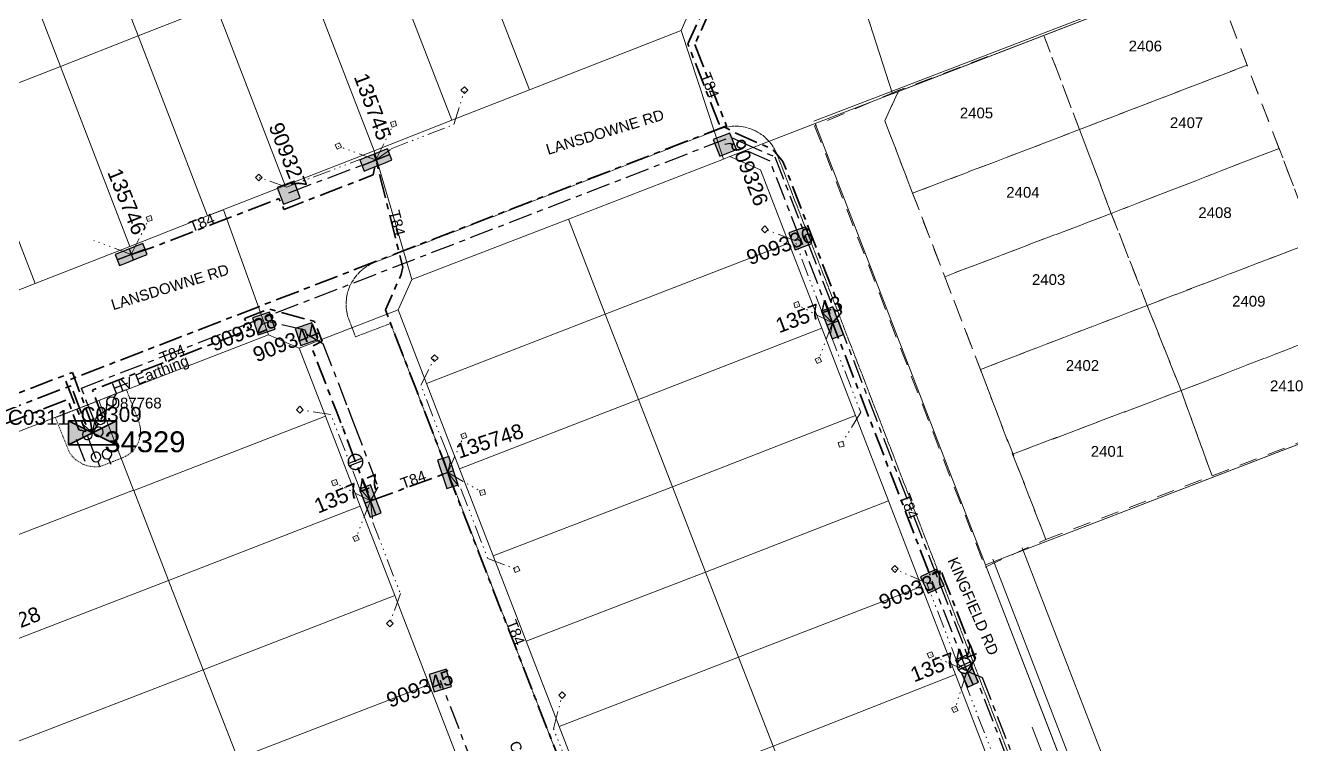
# Model space of a CAD drawing. Header units: metres. Extents: x 0 to 311505, y 0 to 6270811.
# Drawn here: x 310510.9 to 310723.3, y 6270375.8 to 6270496.5 of the extents above; entities that cross this region are included whole.
import ezdxf
from ezdxf import colors
from ezdxf.entities.mleader import LeaderData, LeaderLine
from ezdxf.enums import TextEntityAlignment as Align
from ezdxf.math import Vec2, Vec3

# ---------------------------------------------------------------- set-up
doc = ezdxf.new("R2010")
doc.units = ezdxf.units.M
for name, pattern in [('Cable Exist OH', [1, 1, 0]), ('Cable Exist UG', [7, 4, -1, 1, -1]), ('Dash', [5, 3, -2]), ('DASHED', [19.05, 12.7, -6.35]), ('HIDDEN2', [0.1875, 0.125, -0.0625]), ('PHANTOMX2', [6.6, 3, -0.75, 0.2, -0.75, 0.2, -0.75, 0.2, -0.75])]:
    doc.linetypes.add(name, pattern=pattern)
doc.layers.get('0').update_dxf_attribs({"color": 6})
for name, color, linetype, lineweight in [('_User Miscellaneous1', 30, 'Continuous', 13), ('_User_HV_Exist', 1, 'Continuous', 35), ('_User_LV_Exist', 5, 'Continuous', 35), ('Cadastre Developer_SP_EXT', 98, 'Continuous', 15), ('Cadastre Land Parcels_SP_EXT', 118, 'Continuous', 15), ('Cadastre Other Property_SP_EXT', 138, 'DASHED', 15), ('Cadastre Roads_SP_EXT', 218, 'Continuous', 15), ('Cadastre Water_SP_EXT', 158, 'Continuous', 15), ('Mains_HV_EXT', 13, 'Continuous', 25), ('Mains_LV_EXT', 163, 'Continuous', 25), ('Mains_LV_SL_EXT', 135, 'Continuous', 25), ('Services_SP_EXT', 42, 'PHANTOMX2', 20)]:
    doc.layers.add(name, color=color, linetype=linetype, lineweight=lineweight)
doc.layers.add('Cadastre Roads_SP_NEW', color=214, linetype='Continuous', lineweight=15, transparency=0.65)
for name, color, linetype in [('Equip_HV_EXT', 7, 'Continuous'), ('Equip_LV_EXT', 7, 'Continuous'), ('Notes', 7, 'Continuous'), ('Sub_SP_EXT', 7, 'Continuous'), ('SupportsUG_SP_LV_EXT', 7, 'Continuous'), ('SupportsUG_SP_LV_SL_EXT', 7, 'Continuous')]:
    doc.layers.add(name, color=color, linetype=linetype)
doc.styles.add('COLUMN_LABEL', font='arial.ttf', dxfattribs={"height": 2})
doc.styles.add('iecARIAL', font='arial.ttf', dxfattribs={"height": 2})
doc.styles.add('POLE_LABEL', font='arial.ttf', dxfattribs={"height": 2})
doc.styles.get("Standard").update_dxf_attribs({"font": 'arial.ttf'})
doc.styles.add('SWITCH_LABEL', font='arial.ttf', dxfattribs={"height": 2})
doc.linetypes.add('Cable E UG', pattern='A,5,-0.1,["E",Standard,S=1.5,R=0,X=0,Y=-0.75],-1.45', length=6.55)

# ---------------------------------------------------------------- blocks, each defined once
blk = doc.blocks.new('SUB_PADMOUNT_EXT')
at = {"ltscale": 10}
h = blk.add_hatch(color=256, dxfattribs=at)
h.dxf.hatch_style = 1
h.paths.add_polyline_path([(4, -2), (0, 0), (4, 2)])
h.paths.add_polyline_path([(-4, -2), (-4, 2), (0, 0)])
blk.add_line((4, 2), (-4, -2))
blk.add_lwpolyline([(-4, -2), (4, -2), (4, 2), (-4, 2)], close=True)
at = {"ltscale": 10, "flags": 128}
for points in [[(-4, -2), (-4, 2), (0, 0)], [(4, -2), (0, 0), (4, 2)]]:
    blk.add_lwpolyline(points, close=True, dxfattribs=at)
at = {"flags": 8}
blk.add_attdef('ASSET_NUM', text='', height=2.5, dxfattribs=at).set_placement((0, 5), align=Align.MIDDLE_CENTER)
for tag, flags, p in [('STREET_CODE', 9, (1.5, 0)), ('OPERATING_VOLTAGE', 9, (1.5, -0.4)), ('ORIENTATION', 9, (1.5, -0.6)), ('OWNED_BY', 9, (1.5, -0.8)), ('OPERATED_BY', 9, (1.5, -1)), ('CONSTRUCTED_VOLTAGE', 9, (1.5, -1.4)), ('SECONDARY_VOLTAGE', 9, (1.5, -1.6)), ('STATE', 9, (1.5, -1.8)), ('SUBSTATION_TYPE', 9, (1.5, -2.2)), ('NO_PHASES', 9, (1.5, -0.2)), ('MAINTAINED_BY', 9, (1.5, -1.2)), ('PARENT', 9, (1.5, -2)), ('SUBURB', 9, (1.5, -2.8)), ('STREETNAME', 9, (1.5, -3)), ('Z', 1, (1.5, -3.6)), ('USAGE', 9, (1.5, -2.4)), ('LEGEND', 9, (1.5, -2.6)), ('LOCATION', 9, (1.5, -3.2)), ('NOTES', 9, (1.5, -3.4))]:
    blk.add_attdef(tag, text='', height=0.2, dxfattribs=dict(flags=flags)).set_placement(p, align=Align.MIDDLE_LEFT)
blk = doc.blocks.new('COLUMN_EXT')
blk.add_hatch(color=256).paths.add_polyline_path([(1.5, -1.5), (1.5, 1.5), (-1.5, 1.5), (-1.5, -1.5)])
blk.add_lwpolyline([(1.5, 1.5), (-1.5, 1.5), (-1.5, -1.5), (1.5, -1.5)], close=True)
at = {"flags": 1}
blk.add_attdef('Z', (-1.81, 2.35), '', height=0.2, rotation=180, dxfattribs=at)
at = {"flags": 9}
for tag, style, p in [('STRUCTURE_PLANT_NUMBER', 'POLE_LABEL', (-1.81, -0.03)), ('STREET_CODE', 'COLUMN_LABEL', (-1.81, 0.2))]:
    blk.add_attdef(tag, text='', height=0.2, rotation=180, dxfattribs=dict(at, style=style)).set_placement(p, align=Align.MIDDLE_LEFT)
for tag, p in [('COLUMN_TYPE', (-1.81, 0.4)), ('STREETNAME', (-1.81, 1.6)), ('OWNED_BY', (-1.81, 0.6)), ('LOCATION', (-1.81, 1.4)), ('SUBURB', (-1.81, 1.8)), ('LEGEND', (-1.81, 1.2)), ('USAGE', (-1.81, 1)), ('NOTES', (-1.81, 2)), ('STATE', (-1.81, 0.8))]:
    blk.add_attdef(tag, text='', height=0.2, rotation=180, dxfattribs=at).set_placement(p, align=Align.MIDDLE_LEFT)
at = {"style": 'COLUMN_LABEL', "width": 0.9, "flags": 8}
blk.add_attdef('ASSET_NUM', text='', height=2, rotation=270, dxfattribs=at).set_placement((2, -4), align=Align.MIDDLE_LEFT)
blk = doc.blocks.new('PILLAR_EXT')
blk.add_hatch(color=256).paths.add_polyline_path([(-2.5, 1), (-2.5, -1), (2.5, -1), (2.5, 1)])
for p, q in [((-2.5, 0), (2.5, 0)), ((0, 1), (0, -1))]:
    blk.add_line(p, q)
at = {"ltscale": 10}
blk.add_line((2.5, 0), (-2.5, 0), dxfattribs=at)
blk.add_lwpolyline([(-2.5, -1), (-1.25, -1), (1.25, -1), (2.5, -1), (2.5, 1), (-2.5, 1)], close=True)
at = {"width": 0.9, "flags": 8}
blk.add_attdef('ASSET_NUM', text='', height=2, rotation=90, dxfattribs=at).set_placement((-2, 4), align=Align.MIDDLE_LEFT)
for tag, p, flags in [('OWNED_BY', (0, -0.2), 9), ('STATE', (0, -0.4), 9), ('SUPPORT_TYPE', (0, -0.6), 9), ('STREETNAME', (0, -1.8), 9), ('SUBURB', (0, -2), 1), ('USAGE', (0, -0.8), 9), ('LEGEND', (0, -1), 9), ('LOCATION', (0, -1.2), 9), ('NOTES', (0, -1.4), 9), ('PARENT', (0, -1.6), 9)]:
    blk.add_attdef(tag, p, '', height=0.2, dxfattribs=dict(flags=flags))
blk = doc.blocks.new('CCP_EXT')
at = {"flags": 9}
for tag, p in [('STATE', (0, -1.8)), ('NOTES', (0, -2))]:
    blk.add_attdef(tag, text='', height=0.2, dxfattribs=at).set_placement(p, align=Align.MIDDLE_LEFT)
at = {"transparency": 33554687}
blk.add_wipeout([(0, 0.57), (0.57, 0), (0, -0.57), (-0.57, 0)], dxfattribs=at)
blk.add_lwpolyline([(-0.57, 0), (0, 0.57), (0.57, 0), (0, -0.57), (-0.57, 0)])
at = {"flags": 1}
blk.add_attdef('Z', (0, 0), '', height=0.2, dxfattribs=at)
at = {"flags": 9}
for tag, p in [('CCP_TYPE', (0, 0)), ('CONSTRUCTED_VOLTAGE', (0, -0.2)), ('OPERATING_VOLTAGE', (0, -0.6)), ('ORIENTATION', (0, -0.8)), ('OWNED_BY', (0, -1)), ('NO_PHASES', (0, -0.4)), ('USAGE', (0, -1.2)), ('LEGEND', (0, -1.4)), ('LIFE_SUPPORT', (0, -1.6))]:
    blk.add_attdef(tag, text='', height=0.2, dxfattribs=at).set_placement(p, align=Align.MIDDLE_LEFT)
blk = doc.blocks.new('LV_UG_DFUSE_CLOSED_EXT')
for points in [[(1, 0), (0, 0)], [(5.04, 0.73), (2.16, -0.72)], [(5.05, -0.71), (2.16, 0.72)], [(6.2, 0.01), (7.2, 0.01)]]:
    blk.add_lwpolyline(points)
for centre in [(1.8, 0), (5.4, 0.01)]:
    blk.add_circle(centre, 0.8)
at = {"flags": 9}
for tag, p in [('ACTUAL_STATUS', (0, 0)), ('CONSTRUCTED_VOLTAGE', (0, -0.2)), ('OPERATING_VOLTAGE', (0, -0.6)), ('ORIENTATION', (0, -0.8)), ('STATE', (0, -1)), ('SWITCH_TYPE', (0, -1.2)), ('NO_PHASES', (0, -0.4)), ('USAGE', (0, -1.4)), ('NOTES', (0, -1.6))]:
    blk.add_attdef(tag, text='', height=0.2, dxfattribs=at).set_placement(p, align=Align.MIDDLE_LEFT)
at = {"flags": 1}
blk.add_attdef('Z', (0, 0), '', height=0.2, dxfattribs=at)
blk = doc.blocks.new('LV_UG_LINKS_CLOSED_EXT')
at = {"layer": 'Equip_LV_EXT'}
for tag, flags, p in [('OPERATING_VOLTAGE', 9, (3, -2.6)), ('ORIENTATION', 9, (3, -2.8)), ('STATE', 9, (3, -3)), ('SWITCH_TYPE', 9, (3, -3.2)), ('OWNED_BY', 9, (3, -3.8)), ('OPERATED_BY', 9, (3, -4)), ('USAGE', 9, (3, -3.4)), ('NOTES', 9, (3, -3.6)), ('MAINTAINED_BY', 9, (3, -4.2)), ('TYPE', 9, (3, -4.6)), ('Z', 1, (3, -4.8)), ('NUMBER_OF_PHASES', 9, (3, -4.4))]:
    blk.add_attdef(tag, text='', height=0.2, dxfattribs=dict(at, flags=flags)).set_placement(p, align=Align.MIDDLE_LEFT)
at = {"transparency": 33554687}
blk.add_wipeout([(4, 1.25), (3.97, 1.25), (3.94, 1.25), (3.91, 1.25), (3.88, 1.24), (3.85, 1.24), (3.82, 1.24), (3.79, 1.23), (3.76, 1.23), (3.73, 1.22), (3.7, 1.21), (3.67, 1.2), (3.64, 1.2), (3.61, 1.19), (3.58, 1.18), (3.55, 1.17), (3.52, 1.15), (3.49, 1.14), (3.47, 1.13), (3.44, 1.12), (3.41, 1.1), (3.38, 1.09), (3.36, 1.07), (3.33, 1.06), (3.31, 1.04), (3.28, 1.02), (3.26, 1), (3.23, 0.99), (3.21, 0.97), (3.18, 0.95), (3.16, 0.93), (3.14, 0.91), (3.12, 0.88), (3.09, 0.86), (3.07, 0.84), (3.05, 0.82), (3.03, 0.79), (3.01, 0.77), (3, 0.74), (2.98, 0.72), (2.96, 0.69), (2.94, 0.67), (2.93, 0.64), (2.91, 0.62), (2.9, 0.59), (2.88, 0.56), (2.87, 0.53), (2.86, 0.51), (2.85, 0.48), (2.83, 0.45), (2.82, 0.42), (2.81, 0.39), (2.8, 0.36), (2.8, 0.33), (2.79, 0.3), (2.78, 0.27), (2.77, 0.24), (2.77, 0.21), (2.76, 0.18), (2.76, 0.15), (2.76, 0.12), (2.75, 0.09), (2.75, 0.06), (2.75, 0.03), (2.75, 0), (2.75, -0.03), (2.75, -0.06), (2.75, -0.09), (2.76, -0.12), (2.76, -0.15), (2.76, -0.18), (2.77, -0.21), (2.77, -0.24), (2.78, -0.27), (2.79, -0.3), (2.8, -0.33), (2.8, -0.36), (2.81, -0.39), (2.82, -0.42), (2.83, -0.45), (2.85, -0.48), (2.86, -0.51), (2.87, -0.53), (2.88, -0.56), (2.9, -0.59), (2.91, -0.62), (2.93, -0.64), (2.94, -0.67), (2.96, -0.69), (2.98, -0.72), (3, -0.74), (3.01, -0.77), (3.03, -0.79), (3.05, -0.82), (3.07, -0.84), (3.09, -0.86), (3.12, -0.88), (3.14, -0.91), (3.16, -0.93), (3.18, -0.95), (3.21, -0.97), (3.23, -0.99), (3.26, -1), (3.28, -1.02), (3.31, -1.04), (3.33, -1.06), (3.36, -1.07), (3.38, -1.09), (3.41, -1.1), (3.44, -1.12), (3.47, -1.13), (3.49, -1.14), (3.52, -1.15), (3.55, -1.17), (3.58, -1.18), (3.61, -1.19), (3.64, -1.2), (3.67, -1.2), (3.7, -1.21), (3.73, -1.22), (3.76, -1.23), (3.79, -1.23), (3.82, -1.24), (3.85, -1.24), (3.88, -1.24), (3.91, -1.25), (3.94, -1.25), (3.97, -1.25), (4, -1.25), (4.03, -1.25), (4.06, -1.25), (4.09, -1.25), (4.12, -1.24), (4.15, -1.24), (4.18, -1.24), (4.21, -1.23), (4.24, -1.23), (4.27, -1.22), (4.3, -1.21), (4.33, -1.2), (4.36, -1.2), (4.39, -1.19), (4.42, -1.18), (4.45, -1.17), (4.48, -1.15), (4.51, -1.14), (4.53, -1.13), (4.56, -1.12), (4.59, -1.1), (4.62, -1.09), (4.64, -1.07), (4.67, -1.06), (4.69, -1.04), (4.72, -1.02), (4.74, -1), (4.77, -0.99), (4.79, -0.97), (4.82, -0.95), (4.84, -0.93), (4.86, -0.91), (4.88, -0.88), (4.91, -0.86), (4.93, -0.84), (4.95, -0.82), (4.97, -0.79), (4.99, -0.77), (5, -0.74), (5.02, -0.72), (5.04, -0.69), (5.06, -0.67), (5.07, -0.64), (5.09, -0.62), (5.1, -0.59), (5.12, -0.56), (5.13, -0.53), (5.14, -0.51), (5.15, -0.48), (5.17, -0.45), (5.18, -0.42), (5.19, -0.39), (5.2, -0.36), (5.2, -0.33), (5.21, -0.3), (5.22, -0.27), (5.23, -0.24), (5.23, -0.21), (5.24, -0.18), (5.24, -0.15), (5.24, -0.12), (5.25, -0.09), (5.25, -0.06), (5.25, -0.03), (5.25, 0), (5.25, 0.03), (5.25, 0.06), (5.25, 0.09), (5.24, 0.12), (5.24, 0.15), (5.24, 0.18), (5.23, 0.21), (5.23, 0.24), (5.22, 0.27), (5.21, 0.3), (5.2, 0.33), (5.2, 0.36), (5.19, 0.39), (5.18, 0.42), (5.17, 0.45), (5.15, 0.48), (5.14, 0.51), (5.13, 0.53), (5.12, 0.56), (5.1, 0.59), (5.09, 0.62), (5.07, 0.64), (5.06, 0.67), (5.04, 0.69), (5.02, 0.72), (5, 0.74), (4.99, 0.77), (4.97, 0.79), (4.95, 0.82), (4.93, 0.84), (4.91, 0.86), (4.88, 0.88), (4.86, 0.91), (4.84, 0.93), (4.82, 0.95), (4.79, 0.97), (4.77, 0.99), (4.74, 1), (4.72, 1.02), (4.69, 1.04), (4.67, 1.06), (4.64, 1.07), (4.62, 1.09), (4.59, 1.1), (4.56, 1.12), (4.53, 1.13), (4.51, 1.14), (4.48, 1.15), (4.45, 1.17), (4.42, 1.18), (4.39, 1.19), (4.36, 1.2), (4.33, 1.2), (4.3, 1.21), (4.27, 1.22), (4.24, 1.23), (4.21, 1.23), (4.18, 1.24), (4.15, 1.24), (4.12, 1.24), (4.09, 1.25), (4.06, 1.25), (4.03, 1.25)], dxfattribs=at).dxf.layer = 'Equip_LV_EXT'
at = {"layer": 'Equip_LV_EXT'}
for p, q in [((3.79, 1.23), (3.79, -1.23)), ((4.21, 1.23), (4.21, -1.23))]:
    blk.add_line(p, q, dxfattribs=at)
at = {"layer": 'Equip_LV_EXT', "flags": 128}
blk.add_lwpolyline([(4, 1.25), (3.97, 1.25), (3.94, 1.25), (3.91, 1.25), (3.88, 1.24), (3.85, 1.24), (3.82, 1.24), (3.79, 1.23), (3.76, 1.23), (3.73, 1.22), (3.7, 1.21), (3.67, 1.2), (3.64, 1.2), (3.61, 1.19), (3.58, 1.18), (3.55, 1.17), (3.52, 1.15), (3.49, 1.14), (3.47, 1.13), (3.44, 1.12), (3.41, 1.1), (3.38, 1.09), (3.36, 1.07), (3.33, 1.06), (3.31, 1.04), (3.28, 1.02), (3.26, 1), (3.23, 0.99), (3.21, 0.97), (3.18, 0.95), (3.16, 0.93), (3.14, 0.91), (3.12, 0.88), (3.09, 0.86), (3.07, 0.84), (3.05, 0.82), (3.03, 0.79), (3.01, 0.77), (3, 0.74), (2.98, 0.72), (2.96, 0.69), (2.94, 0.67), (2.93, 0.64), (2.91, 0.62), (2.9, 0.59), (2.88, 0.56), (2.87, 0.53), (2.86, 0.51), (2.85, 0.48), (2.83, 0.45), (2.82, 0.42), (2.81, 0.39), (2.8, 0.36), (2.8, 0.33), (2.79, 0.3), (2.78, 0.27), (2.77, 0.24), (2.77, 0.21), (2.76, 0.18), (2.76, 0.15), (2.76, 0.12), (2.75, 0.09), (2.75, 0.06), (2.75, 0.03), (2.75, 0), (2.75, -0.03), (2.75, -0.06), (2.75, -0.09), (2.76, -0.12), (2.76, -0.15), (2.76, -0.18), (2.77, -0.21), (2.77, -0.24), (2.78, -0.27), (2.79, -0.3), (2.8, -0.33), (2.8, -0.36), (2.81, -0.39), (2.82, -0.42), (2.83, -0.45), (2.85, -0.48), (2.86, -0.51), (2.87, -0.53), (2.88, -0.56), (2.9, -0.59), (2.91, -0.62), (2.93, -0.64), (2.94, -0.67), (2.96, -0.69), (2.98, -0.72), (3, -0.74), (3.01, -0.77), (3.03, -0.79), (3.05, -0.82), (3.07, -0.84), (3.09, -0.86), (3.12, -0.88), (3.14, -0.91), (3.16, -0.93), (3.18, -0.95), (3.21, -0.97), (3.23, -0.99), (3.26, -1), (3.28, -1.02), (3.31, -1.04), (3.33, -1.06), (3.36, -1.07), (3.38, -1.09), (3.41, -1.1), (3.44, -1.12), (3.47, -1.13), (3.49, -1.14), (3.52, -1.15), (3.55, -1.17), (3.58, -1.18), (3.61, -1.19), (3.64, -1.2), (3.67, -1.2), (3.7, -1.21), (3.73, -1.22), (3.76, -1.23), (3.79, -1.23), (3.82, -1.24), (3.85, -1.24), (3.88, -1.24), (3.91, -1.25), (3.94, -1.25), (3.97, -1.25), (4, -1.25), (4.03, -1.25), (4.06, -1.25), (4.09, -1.25), (4.12, -1.24), (4.15, -1.24), (4.18, -1.24), (4.21, -1.23), (4.24, -1.23), (4.27, -1.22), (4.3, -1.21), (4.33, -1.2), (4.36, -1.2), (4.39, -1.19), (4.42, -1.18), (4.45, -1.17), (4.48, -1.15), (4.51, -1.14), (4.53, -1.13), (4.56, -1.12), (4.59, -1.1), (4.62, -1.09), (4.64, -1.07), (4.67, -1.06), (4.69, -1.04), (4.72, -1.02), (4.74, -1), (4.77, -0.99), (4.79, -0.97), (4.82, -0.95), (4.84, -0.93), (4.86, -0.91), (4.88, -0.88), (4.91, -0.86), (4.93, -0.84), (4.95, -0.82), (4.97, -0.79), (4.99, -0.77), (5, -0.74), (5.02, -0.72), (5.04, -0.69), (5.06, -0.67), (5.07, -0.64), (5.09, -0.62), (5.1, -0.59), (5.12, -0.56), (5.13, -0.53), (5.14, -0.51), (5.15, -0.48), (5.17, -0.45), (5.18, -0.42), (5.19, -0.39), (5.2, -0.36), (5.2, -0.33), (5.21, -0.3), (5.22, -0.27), (5.23, -0.24), (5.23, -0.21), (5.24, -0.18), (5.24, -0.15), (5.24, -0.12), (5.25, -0.09), (5.25, -0.06), (5.25, -0.03), (5.25, 0), (5.25, 0.03), (5.25, 0.06), (5.25, 0.09), (5.24, 0.12), (5.24, 0.15), (5.24, 0.18), (5.23, 0.21), (5.23, 0.24), (5.22, 0.27), (5.21, 0.3), (5.2, 0.33), (5.2, 0.36), (5.19, 0.39), (5.18, 0.42), (5.17, 0.45), (5.15, 0.48), (5.14, 0.51), (5.13, 0.53), (5.12, 0.56), (5.1, 0.59), (5.09, 0.62), (5.07, 0.64), (5.06, 0.67), (5.04, 0.69), (5.02, 0.72), (5, 0.74), (4.99, 0.77), (4.97, 0.79), (4.95, 0.82), (4.93, 0.84), (4.91, 0.86), (4.88, 0.88), (4.86, 0.91), (4.84, 0.93), (4.82, 0.95), (4.79, 0.97), (4.77, 0.99), (4.74, 1), (4.72, 1.02), (4.69, 1.04), (4.67, 1.06), (4.64, 1.07), (4.62, 1.09), (4.59, 1.1), (4.56, 1.12), (4.53, 1.13), (4.51, 1.14), (4.48, 1.15), (4.45, 1.17), (4.42, 1.18), (4.39, 1.19), (4.36, 1.2), (4.33, 1.2), (4.3, 1.21), (4.27, 1.22), (4.24, 1.23), (4.21, 1.23), (4.18, 1.24), (4.15, 1.24), (4.12, 1.24), (4.09, 1.25), (4.06, 1.25), (4.03, 1.25)], close=True, dxfattribs=at)
at = {"layer": 'Equip_LV_EXT', "flags": 9}
for tag, p in [('ACTUAL_STATUS', (3, -2)), ('CONSTRUCTED_VOLTAGE', (3, -2.2)), ('NO_PHASES', (3, -2.4))]:
    blk.add_attdef(tag, text='', height=0.2, dxfattribs=at).set_placement(p, align=Align.MIDDLE_LEFT)
blk = doc.blocks.new('SWG_HOLEC_SU_EXT')
blk.add_line((1.8, -2), (5.8, -2))
for points in [[(1, 0), (0, 0)], [(6.6, 0), (7.6, 0)]]:
    blk.add_lwpolyline(points)
for points in [[(1.8, -0.8, 1), (1.8, 0.8, 1)], [(5.8, -0.8, 1), (5.8, 0.8, 1)]]:
    blk.add_lwpolyline(points, format="xyb", close=True)
at = {"style": 'SWITCH_LABEL', "flags": 8}
blk.add_attdef('ASSET_NUM', text='', height=2.5, rotation=179.9544, dxfattribs=at).set_placement((-2.4, 0), align=Align.MIDDLE_LEFT)
at = {"flags": 1}
blk.add_attdef('Z', (0, 0), '', height=0.2, dxfattribs=at)
at = {"flags": 9}
for tag, p in [('ACTUAL_STATUS', (0, -0.4)), ('CONSTRUCTED_VOLTAGE', (0, -0.6)), ('OPERATING_VOLTAGE', (0, -1)), ('ORIENTATION', (0, -1.2)), ('OWNED_BY', (0, -1.4)), ('STATE', (0, -1.8)), ('SWITCH_TYPE', (0, -2)), ('NO_PHASES', (0, -0.8)), ('PARENT', (0, -1.6)), ('USAGE', (0, -2.2)), ('STREETNAME', (0, -2.6)), ('SUBURB', (0, -2.8)), ('LOCATION', (0, -2.4)), ('NOTES', (0, -3))]:
    blk.add_attdef(tag, text='', height=0.2, dxfattribs=at).set_placement(p, align=Align.MIDDLE_LEFT)
at = {"style": 'SWITCH_LABEL', "flags": 9}
blk.add_attdef('STREET_CODE', text='', height=0.2, dxfattribs=at).set_placement((0, -0.2), align=Align.MIDDLE_LEFT)

msp = doc.modelspace()

# ---------------------------------------------------------------- linework, layer by layer
at = {"layer": '_User_LV_Exist', "linetype": 'Cable Exist UG', "flags": 128}
msp.add_lwpolyline([(310445.38, 6270287.6), (310444.95, 6270288.89), (310444.95, 6270288.89), (310443.52, 6270292.6), (310443.52, 6270292.6, -0.028635), (310441.81, 6270297.88), (310441.81, 6270297.88), (310441.25, 6270300.69), (310441.25, 6270300.69, -0.076106), (310441.29, 6270309.55), (310441.29, 6270309.55), (310439.35, 6270309.91), (310439.35, 6270309.91), (310439.56, 6270311.25), (310439.81, 6270312.78), (310441.16, 6270313.75), (310441.16, 6270313.75), (310441.37, 6270314.54), (310442.13, 6270317.84), (310443.52, 6270320.81), (310445.16, 6270323.34), (310448.01, 6270325.91), (310450.02, 6270327.05), (310452.19, 6270328.09), (310458.46, 6270330.51), (310458.98, 6270330.72), (310453.66, 6270344.37), (310453.66, 6270344.37), (310459.49, 6270346.56), (310465.79, 6270348.99), (310476.51, 6270353.14), (310489.56, 6270358.18), (310492.37, 6270364.53), (310493.83, 6270368.52), (310493.2, 6270369.6), (310492.96, 6270370.22), (310490.01, 6270377.86), (310486.8, 6270386.16), (310483.81, 6270388.35), (310483.81, 6270388.35), (310482.73, 6270391.13), (310480.93, 6270395.8), (310479.13, 6270400.44), (310475.84, 6270409.1), (310475.84, 6270409.1), (310483.71, 6270412.11), (310481.04, 6270419), (310482.94, 6270419.7), (310487.9, 6270421.72), (310490.3, 6270427.29), (310516.18, 6270437.28), (310517.86, 6270437.91), (310518.78, 6270438.24), (310521.74, 6270430.28), (310522.15, 6270428.12)], format="xyb", dxfattribs=at)
for points in [[(310482.64, 6270385.82), (310482.27, 6270386.79), (310482.27, 6270386.79), (310480.86, 6270390.41), (310479.06, 6270395.07), (310477.26, 6270399.73), (310475.5, 6270404.4), (310489.09, 6270409.62), (310489.09, 6270409.62), (310486.94, 6270415.17), (310485.54, 6270418.6), (310489.41, 6270420.18), (310489.41, 6270420.18), (310491.8, 6270425.72), (310516.89, 6270435.41), (310518.55, 6270436.03), (310520.94, 6270429.72), (310522.15, 6270428.12)], [(310500.9, 6270390.18), (310499.12, 6270394.79), (310499.12, 6270394.79), (310495.03, 6270405.38), (310491.4, 6270414.75), (310489.47, 6270414.17), (310489.47, 6270414.17), (310488.18, 6270417.52), (310490.91, 6270418.73), (310490.91, 6270418.73), (310493.3, 6270424.16), (310518, 6270433.7), (310519.87, 6270428.64), (310522.15, 6270428.12)]]:
    msp.add_lwpolyline(points, dxfattribs=at)
at = {"layer": 'Cadastre Developer_SP_EXT', "linetype": 'Dash'}
for points in [[(310733.59, 6270514.5), (310705.92, 6270504.08), (310711.31, 6270501.75), (310738.14, 6270431.69), (310762.25, 6270440.42), (310757.04, 6270442.83), (310731.34, 6270509.21), (310733.59, 6270514.5)], [(310681.75, 6270494.78), (310687.76, 6270479.01), (310715.89, 6270489.79), (310711.31, 6270501.75), (310705.92, 6270504.08), (310681.75, 6270494.78)], [(310681.75, 6270494.78), (310657.46, 6270485.59), (310655.08, 6270480.48), (310659.75, 6270468.32), (310687.76, 6270479.01), (310681.75, 6270494.78)], [(310687.76, 6270479.01), (310693.09, 6270464.93), (310721.23, 6270475.85), (310715.89, 6270489.79), (310687.76, 6270479.01)], [(310659.75, 6270468.32), (310665.13, 6270454.32), (310693.09, 6270464.93), (310687.76, 6270479.01), (310659.75, 6270468.32)], [(310721.23, 6270475.85), (310693.09, 6270464.93), (310699.11, 6270449.5), (310727.21, 6270460.24), (310721.23, 6270475.85)], [(310693.09, 6270464.93), (310665.13, 6270454.32), (310671.12, 6270438.76), (310699.11, 6270449.5), (310693.09, 6270464.93)], [(310727.21, 6270460.24), (310699.11, 6270449.5), (310704.78, 6270435.21), (310732.69, 6270445.99), (310727.21, 6270460.24)], [(310699.11, 6270449.5), (310671.12, 6270438.76), (310676.53, 6270424.54), (310704.78, 6270435.21), (310699.11, 6270449.5)], [(310732.69, 6270445.99), (310704.78, 6270435.21), (310710, 6270420.91), (310738.14, 6270431.69), (310732.69, 6270445.99)], [(310704.78, 6270435.21), (310676.53, 6270424.54), (310682.09, 6270410.24), (310710, 6270420.91), (310704.78, 6270435.21)]]:
    msp.add_lwpolyline(points, close=True, dxfattribs=at)
at = {"layer": 'Cadastre Land Parcels_SP_EXT', "linetype": 'Continuous'}
for points in [[(310542.83, 6270499.82), (310531.16, 6270530.03), (310518.13, 6270524.92), (310529.8, 6270494.71), (310542.83, 6270499.82)], [(310529.8, 6270494.71), (310518.13, 6270524.92), (310505.09, 6270519.82), (310516.76, 6270489.6), (310529.8, 6270494.71)], [(310595.46, 6270485.66), (310589, 6270502.39), (310583.79, 6270515.87), (310570.76, 6270510.76), (310582.43, 6270480.55), (310595.46, 6270485.66)], [(310620.93, 6270495.64), (310623.2, 6270500.86), (310618.19, 6270513.83), (310589, 6270502.39), (310595.46, 6270485.66), (310620.93, 6270495.64)], [(310762.32, 6270440.78), (310757.11, 6270443.19), (310731.41, 6270509.57), (310733.66, 6270514.86), (310643.38, 6270479.99), (310671.98, 6270405.97), (310762.32, 6270440.78)], [(310582.43, 6270480.55), (310570.76, 6270510.76), (310557.72, 6270505.66), (310569.4, 6270475.44), (310582.43, 6270480.55)], [(310569.4, 6270475.44), (310557.72, 6270505.66), (310542.83, 6270499.82), (310554.5, 6270469.61), (310569.4, 6270475.44)], [(310554.5, 6270469.61), (310542.83, 6270499.82), (310529.8, 6270494.71), (310541.47, 6270464.5), (310554.5, 6270469.61)], [(310703.87, 6270323.38), (310942.8, 6270415.67), (310910.99, 6270498.06), (310671.98, 6270405.97), (310703.87, 6270323.38)], [(310541.47, 6270464.5), (310529.8, 6270494.71), (310516.76, 6270489.6), (310528.44, 6270459.39), (310541.47, 6270464.5)], [(310528.44, 6270459.39), (310516.76, 6270489.6), (310500.84, 6270483.36), (310506.28, 6270469.28), (310512.51, 6270453.15), (310528.44, 6270459.39)], [(310639, 6270459.92), (310634.25, 6270472.22), (310629.09, 6270474.46), (310628.01, 6270474.05), (310601.99, 6270463.99), (310608.19, 6270448.04), (310639, 6270459.92)], [(310608.19, 6270448.04), (310601.99, 6270463.99), (310575.73, 6270453.85), (310573.43, 6270448.73), (310578.19, 6270436.41), (310608.19, 6270448.04)], [(310644.5, 6270445.68), (310639, 6270459.92), (310608.19, 6270448.04), (310613.74, 6270433.74), (310644.5, 6270445.68)], [(310613.74, 6270433.74), (310608.19, 6270448.04), (310578.19, 6270436.41), (310583.73, 6270422.06), (310613.74, 6270433.74)], [(310650.17, 6270431.01), (310644.5, 6270445.68), (310613.74, 6270433.74), (310619.45, 6270419.05), (310650.17, 6270431.01)], [(310561.23, 6270430.89), (310556.82, 6270442.31), (310551.67, 6270444.55), (310523.19, 6270433.54), (310529.03, 6270418.51), (310529.06, 6270418.43), (310561.23, 6270430.89)], [(310529.03, 6270418.51), (310523.19, 6270433.54), (310494.78, 6270422.56), (310492.48, 6270417.46), (310496.88, 6270406.08), (310529.03, 6270418.51)], [(310619.45, 6270419.05), (310613.74, 6270433.74), (310583.73, 6270422.06), (310589.37, 6270407.46), (310619.45, 6270419.05)], [(310567.06, 6270415.81), (310561.23, 6270430.89), (310529.06, 6270418.43), (310534.91, 6270403.36), (310567.06, 6270415.81)], [(310655.7, 6270416.69), (310650.17, 6270431.01), (310619.45, 6270419.05), (310625, 6270404.75), (310655.7, 6270416.69)], [(310534.91, 6270403.36), (310529.06, 6270418.43), (310529.03, 6270418.51), (310496.88, 6270406.08), (310502.74, 6270390.92), (310534.91, 6270403.36)], [(310625, 6270404.75), (310619.45, 6270419.05), (310589.37, 6270407.46), (310594.9, 6270393.15), (310625, 6270404.75)], [(310572.85, 6270400.81), (310567.06, 6270415.81), (310534.91, 6270403.36), (310540.73, 6270388.38), (310572.85, 6270400.81)], [(310661.25, 6270402.32), (310655.7, 6270416.69), (310625, 6270404.75), (310630.55, 6270390.46), (310661.25, 6270402.32)], [(310630.55, 6270390.46), (310625, 6270404.75), (310594.9, 6270393.15), (310600.42, 6270378.85), (310630.55, 6270390.46)], [(310540.73, 6270388.38), (310534.91, 6270403.36), (310502.74, 6270390.92), (310508.4, 6270376.28), (310508.54, 6270375.93), (310540.73, 6270388.38)], [(310578.62, 6270385.89), (310572.85, 6270400.81), (310540.73, 6270388.38), (310546.52, 6270373.47), (310578.62, 6270385.89)], [(310666.94, 6270387.6), (310661.25, 6270402.32), (310630.55, 6270390.46), (310636.34, 6270375.55), (310666.94, 6270387.6)], [(310636.34, 6270375.55), (310630.55, 6270390.46), (310600.42, 6270378.85), (310606.19, 6270363.92), (310636.34, 6270375.55)], [(310546.52, 6270373.47), (310540.73, 6270388.38), (310508.54, 6270375.93), (310514.29, 6270361.06), (310546.52, 6270373.47)], [(310584.27, 6270371.25), (310578.62, 6270385.89), (310546.52, 6270373.47), (310552.21, 6270358.84), (310584.27, 6270371.25)], [(310672.5, 6270373.2), (310666.94, 6270387.6), (310636.34, 6270375.55), (310641.89, 6270361.26), (310672.5, 6270373.2)]]:
    msp.add_lwpolyline(points, close=True, dxfattribs=at)
at = {"layer": 'Cadastre Other Property_SP_EXT', "linetype": 'HIDDEN2'}
msp.add_lwpolyline([(310527.84, 6270435.38), (310515.94, 6270430.67), (310518.28, 6270424.81), (310518.28, 6270424.81, 0.293161), (310523.43, 6270422.48), (310523.43, 6270422.48), (310527.3, 6270423.98), (310527.3, 6270423.98, 0.395722), (310529.94, 6270429.93), (310529.94, 6270429.93), (310527.84, 6270435.38)], format="xyb", close=True, dxfattribs=at)
at = {"layer": 'Cadastre Roads_SP_EXT', "linetype": 'Continuous'}
msp.add_lwpolyline([(310704.54, 6270503.61), (310697.86, 6270525.55), (310649.35, 6270506.9), (310656.35, 6270485), (310704.54, 6270503.61)], close=True, dxfattribs=at)
at = {"layer": 'Cadastre Water_SP_EXT'}
msp.add_line((310643.2, 6270480.4), (310882.52, 6270572.3), dxfattribs=at)
at = {"layer": 'Mains_HV_EXT', "linetype": 'Cable E UG'}
msp.add_lwpolyline([(310525.83, 6270435.62), (310528.09, 6270436.5)], dxfattribs=at)
at = {"layer": 'Mains_LV_SL_EXT', "color": 4, "linetype": 'Cable Exist UG'}
for points in [[(310555.08, 6270468.41), (310569.7, 6270473.9)], [(310558.26, 6270444.16), (310557.81, 6270445.32), (310551.73, 6270446.73), (310550.62, 6270446.3)], [(310591.86, 6270357.2), (310595.18, 6270359.71), (310595.18, 6270359.71), (310593.52, 6270363.99), (310589.81, 6270362.5), (310589.81, 6270362.5), (310586.16, 6270371.94), (310580.51, 6270386.59)]]:
    msp.add_lwpolyline(points, dxfattribs=at)
at = {"layer": 'Services_SP_EXT'}
msp.add_lwpolyline([(310528.64, 6270458.04), (310522.35, 6270460.4)], dxfattribs=at)

# ---------------------------------------------------------------- block references
at = {"layer": '_User Miscellaneous1'}
ref = msp.add_blockref('SUB_PADMOUNT_EXT', (310522.15, 6270428.12), dxfattribs=at)
ref.add_attrib('ASSET_NUM', '34329', dxfattribs={"layer": '0', "height": 3.5}).set_placement((310524.15, 6270428.37), align=Align.TOP_LEFT)
at = {"layer": '_User_HV_Exist', "transparency": 33554674}
ref = msp.add_blockref('SUB_PADMOUNT_EXT', (310522.15, 6270428.12), dxfattribs=at)
ref.add_attrib('ASSET_NUM', '34329', dxfattribs={"layer": '0', "height": 3.5}).set_placement((310524.15, 6270428.37), align=Align.TOP_LEFT)
at = {"layer": '_User_LV_Exist'}
ref = msp.add_blockref('SUB_PADMOUNT_EXT', (310522.15, 6270428.12), dxfattribs=at)
ref.add_attrib('ASSET_NUM', '34329', dxfattribs={"layer": '0', "height": 3.5}).set_placement((310524.15, 6270428.37), align=Align.TOP_LEFT)
at = {"layer": 'Equip_HV_EXT'}
ref = msp.add_blockref('SWG_HOLEC_SU_EXT', (310522.52, 6270429.96), dxfattribs=dict(at, rotation=290.6895237954952))
ref.add_attrib('ASSET_NUM', 'C0309', dxfattribs={"layer": '0', "height": 2.5, "style": 'SWITCH_LABEL'}).set_placement((310520.13, 6270431.21), align=Align.MIDDLE_LEFT)
ref = msp.add_blockref('SWG_HOLEC_SU_EXT', (310520.63, 6270429.47), dxfattribs=dict(at, rotation=291.3012207311194))
ref.add_attrib('ASSET_NUM', 'C0311', dxfattribs={"layer": '0', "height": 2.5, "style": 'SWITCH_LABEL'}).set_placement((310518.23, 6270430.72), align=Align.MIDDLE_RIGHT)
at = {"layer": 'Equip_LV_EXT', "rotation": 58.69355845513315}
msp.add_blockref('LV_UG_DFUSE_CLOSED_EXT', (310522.55, 6270428.75), dxfattribs=at)
at = {"layer": 'Sub_SP_EXT'}
ref = msp.add_blockref('SUB_PADMOUNT_EXT', (310522.15, 6270428.12), dxfattribs=at)
ref.add_attrib('ASSET_NUM', '34329', dxfattribs={"layer": '0', "height": 3.5}).set_placement((310524.15, 6270428.37), align=Align.TOP_LEFT)
at = {"layer": 'SupportsUG_SP_LV_EXT'}
ref = msp.add_blockref('PILLAR_EXT', (310569.7, 6270473.9), dxfattribs=dict(at, rotation=21.86329815479582))
ref.add_attrib('ASSET_NUM', '135745', dxfattribs={"layer": '0', "height": 2.5, "rotation": 290.46, "style": 'iecARIAL'}).set_placement((310571.2, 6270477.4), align=Align.MIDDLE_RIGHT)
ref = msp.add_blockref('PILLAR_EXT', (310528.64, 6270458.04), dxfattribs=dict(at, rotation=21.41903499828138))
ref.add_attrib('ASSET_NUM', '135746', dxfattribs={"layer": '0', "height": 2.5, "rotation": 292.1799, "style": 'iecARIAL'}).set_placement((310530.14, 6270461.54), align=Align.MIDDLE_RIGHT)
ref = msp.add_blockref('PILLAR_EXT', (310646.31, 6270446.57), dxfattribs=dict(at, rotation=111.1204618476158))
ref.add_attrib('ASSET_NUM', '135743', dxfattribs={"layer": '0', "height": 2.5, "rotation": 20.5695, "style": 'iecARIAL'}).set_placement((310647.81, 6270450.07), align=Align.MIDDLE_RIGHT)
ref = msp.add_blockref('PILLAR_EXT', (310581.75, 6270421.45), dxfattribs=dict(at, rotation=288.2091366409998))
ref.add_attrib('ASSET_NUM', '135748', dxfattribs={"layer": '0', "height": 2.5, "rotation": 18.2091, "style": 'iecARIAL'}).set_placement((310583.25, 6270424.95), align=Align.MIDDLE_LEFT)
ref = msp.add_blockref('PILLAR_EXT', (310568.77, 6270416.69), dxfattribs=dict(at, rotation=110.9426512656082))
ref.add_attrib('ASSET_NUM', '135747', dxfattribs={"layer": '0', "height": 2.5, "rotation": 22.7348, "style": 'iecARIAL'}).set_placement((310570.27, 6270420.19), align=Align.MIDDLE_RIGHT)
ref = msp.add_blockref('PILLAR_EXT', (310500.9, 6270390.18), dxfattribs=dict(at, rotation=294.3258960560627))
ref.add_attrib('ASSET_NUM', '135728', dxfattribs={"layer": '0', "height": 2.5, "rotation": 21.3858, "style": 'iecARIAL'}).set_placement((310502.4, 6270393.68), align=Align.MIDDLE_LEFT)
ref = msp.add_blockref('PILLAR_EXT', (310668.89, 6270388.14), dxfattribs=dict(at, rotation=114.1686815411508))
ref.add_attrib('ASSET_NUM', '135744', dxfattribs={"layer": '0', "height": 2.5, "rotation": 21.3485, "style": 'iecARIAL'}).set_placement((310670.39, 6270391.64), align=Align.MIDDLE_RIGHT)
at = {"layer": 'SupportsUG_SP_LV_SL_EXT'}
ref = msp.add_blockref('COLUMN_EXT', (310555.08, 6270468.41), dxfattribs=dict(at, rotation=20.58014597009866))
ref.add_attrib('ASSET_NUM', '909327', dxfattribs={"layer": '0', "height": 2.5, "rotation": 291.4021, "style": 'COLUMN_LABEL'}).set_placement((310557.08, 6270469.16), align=Align.MIDDLE_RIGHT)
ref = msp.add_blockref('COLUMN_EXT', (310628.24, 6270476.48), dxfattribs=dict(at, rotation=201.3086416688839))
ref.add_attrib('ASSET_NUM', '909326', dxfattribs={"layer": '0', "height": 2.5, "rotation": 291.3086, "style": 'COLUMN_LABEL'}).set_placement((310630.24, 6270477.23), align=Align.MIDDLE_LEFT)
ref = msp.add_blockref('COLUMN_EXT', (310640.92, 6270460.76), dxfattribs=dict(at, rotation=109.8582765771501))
ref.add_attrib('ASSET_NUM', '909336', dxfattribs={"layer": '0', "height": 2.5, "rotation": 20.6979, "style": 'COLUMN_LABEL'}).set_placement((310642.92, 6270461.51), align=Align.MIDDLE_RIGHT)
ref = msp.add_blockref('COLUMN_EXT', (310550.91, 6270446.48), dxfattribs=dict(at, rotation=198.517748011914))
ref.add_attrib('ASSET_NUM', '909328', dxfattribs={"layer": '0', "height": 2.5, "rotation": 21.8369, "style": 'COLUMN_LABEL'}).set_placement((310552.91, 6270447.23), align=Align.MIDDLE_RIGHT)
ref = msp.add_blockref('COLUMN_EXT', (310558.04, 6270444.68), dxfattribs=dict(at, rotation=109.3305766700733))
ref.add_attrib('ASSET_NUM', '909344', dxfattribs={"layer": '0', "height": 2.5, "rotation": 21.9138, "style": 'COLUMN_LABEL'}).set_placement((310560.04, 6270445.43), align=Align.MIDDLE_RIGHT)
ref = msp.add_blockref('COLUMN_EXT', (310663.05, 6270403.24), dxfattribs=dict(at, rotation=115.2126260372882))
ref.add_attrib('ASSET_NUM', '909337', dxfattribs={"layer": '0', "height": 2.5, "rotation": 22.4634, "style": 'COLUMN_LABEL'}).set_placement((310665.05, 6270403.99), align=Align.MIDDLE_RIGHT)
ref = msp.add_blockref('COLUMN_EXT', (310580.49, 6270386.57), dxfattribs=dict(at, rotation=107.0704519442179))
ref.add_attrib('ASSET_NUM', '909345', dxfattribs={"layer": '0', "height": 2.5, "rotation": 21.0604, "style": 'COLUMN_LABEL'}).set_placement((310582.49, 6270387.32), align=Align.MIDDLE_RIGHT)

# ---------------------------------------------------------------- texts
at = {"layer": 'Cadastre Developer_SP_EXT'}
for s, p in [('2406', (310696, 6270492.11)), ('2405', (310667.67, 6270480.88)), ('2407', (310702.92, 6270479.25)), ('2404', (310675.46, 6270467.57)), ('2408', (310707.69, 6270464.16)), ('2403', (310679.77, 6270452.93)), ('2409', (310713.36, 6270449.3)), ('2402', (310685.45, 6270438.52)), ('2410', (310719.71, 6270435.11)), ('2401', (310689.64, 6270424.11))]:
    msp.add_text(s, height=1.8, dxfattribs=at).set_placement(p)
at = {"layer": 'Cadastre Other Property_SP_EXT'}
msp.add_text('087768', height=1.8, dxfattribs=at).set_placement((310525.36, 6270432.21))
at = {"layer": 'Cadastre Roads_SP_EXT'}
for s, rotation, p in [('LANSDOWNE RD', 16.9174, (310598.58, 6270474.74)), ('LANSDOWNE RD', 17.2161, (310525.61, 6270448.68)), ('KINGFIELD RD', 293.5131, (310665.58, 6270406.74)), ('CARROW ST', 293.5129, (310592, 6270375.94))]:
    msp.add_text(s, height=1.8, rotation=rotation, dxfattribs=at).set_placement(p)
at = {"layer": 'Mains_HV_EXT'}
msp.add_text('HV Earthing', height=1.8, rotation=21.2921, dxfattribs=at).set_placement((310525.85, 6270434.62))
at = {"layer": 'Mains_LV_EXT'}
for rotation, p in [(291.3738, (310624.1, 6270488.11)), (21.1371, (310538.8, 6270461.77)), (284.0378, (310571.87, 6270465.22)), (21.1285, (310533.84, 6270439.8)), (20.1275, (310574.24, 6270418.7)), (291.1206, (310657.55, 6270417.49)), (291.2136, (310591.51, 6270396.32))]:
    msp.add_text('T84', height=1.8, rotation=rotation, dxfattribs=at).set_placement(p)

# ---------------------------------------------------------------- next in the draw order: block references
at = {"layer": 'Services_SP_EXT'}
for p in [(310584.54, 6270485.62), (310550.05, 6270470.95), (310634.97, 6270462.26), (310579.55, 6270440.64), (310556.94, 6270432), (310656.75, 6270405.28), (310572.02, 6270396.12), (310600.96, 6270384.12)]:
    msp.add_blockref('CCP_EXT', p, dxfattribs=at)
for p, rotation in [((310572.67, 6270479.94), 243.8632981527731), ((310563.38, 6270476.22), 339.8632978913862), ((310531.66, 6270464.06), 243.4190352853525), ((310640.31, 6270449.62), 333.1204617851202), ((310643.92, 6270440.29), 69.12046187085274), ((310584.46, 6270427.61), 246.2091366793592), ((310647.76, 6270426.2), 58.57943735607668), ((310562.78, 6270419.76), 332.9426511837663), ((310587.59, 6270418.11), 150.2091365757017), ((310566.35, 6270410.42), 68.94265134050417), ((310593.29, 6270405.22), 159.0943993838051), ((310662.73, 6270390.86), 336.1686817472292), ((310666.83, 6270381.73), 72.16868150482888)]:
    msp.add_blockref('CCP_EXT', p, dxfattribs=dict(at, rotation=rotation))

# ---------------------------------------------------------------- next in the draw order: linework, layer by layer
at = {"layer": '_User_HV_Exist', "linetype": 'Cable Exist UG', "transparency": 33554674}
msp.add_lwpolyline([(310616.84, 6270525.91), (310626.52, 6270500.76), (310625.87, 6270499.29), (310625.87, 6270499.29), (310623.21, 6270493.27), (310628.51, 6270479.61), (310628.51, 6270479.61), (310517.69, 6270436.78), (310520.66, 6270429.23), (310520.63, 6270429.47), (310522.15, 6270428.12)], dxfattribs=at)
at = {"layer": '_User_LV_Exist', "linetype": 'Cable Exist UG', "flags": 128}
for points in [[(310646.31, 6270446.57), (310647.79, 6270448.3), (310647.79, 6270448.3), (310637.99, 6270473.66), (310636.28, 6270475.67), (310636.28, 6270475.67), (310629.97, 6270478.46), (310627.31, 6270479.9), (310622.04, 6270493.37), (310622.04, 6270493.37), (310624.63, 6270498.95), (310624.93, 6270499.68), (310624.93, 6270499.68), (310627.62, 6270500.76), (310622.05, 6270515.17), (310621.4, 6270516.39), (310621.4, 6270516.39), (310617.12, 6270527.34), (310614.79, 6270527.81)], [(310528.64, 6270458.04), (310531.98, 6270459.13), (310531.98, 6270459.13), (310542.1, 6270463.05), (310553.43, 6270467.42), (310554.27, 6270465.61), (310554.27, 6270465.61), (310555.88, 6270466.23), (310569.24, 6270471.39), (310569.7, 6270473.9)], [(310581.75, 6270421.45), (310580.7, 6270424.39), (310580.7, 6270424.39), (310576.32, 6270435.73), (310571.29, 6270448.74), (310573.92, 6270454.67), (310574.2, 6270455.91), (310569.7, 6270473.9)], [(310591.86, 6270357.2), (310590.35, 6270361.28), (310592.08, 6270362.19), (310592.08, 6270362.19), (310592.72, 6270360.54), (310592.92, 6270359.95), (310592.92, 6270359.95), (310601.51, 6270364.13), (310603.61, 6270365.16), (310603.61, 6270365.16), (310598.58, 6270378.09), (310581.75, 6270421.45)]]:
    msp.add_lwpolyline(points, dxfattribs=at)
at = {"layer": 'Cadastre Developer_SP_EXT', "linetype": 'Dash'}
msp.add_lwpolyline([(310657.46, 6270485.59), (310643.31, 6270479.62), (310671.91, 6270405.61), (310682.09, 6270410.24), (310655.08, 6270480.48), (310657.46, 6270485.59)], close=True, dxfattribs=at)
at = {"layer": 'Cadastre Roads_SP_EXT', "linetype": 'Continuous'}
for points in [[(310601.99, 6270463.99), (310628.01, 6270474.05), (310620.93, 6270495.64), (310595.46, 6270485.66), (310582.43, 6270480.55), (310569.4, 6270475.44), (310575.73, 6270453.85), (310601.99, 6270463.99)], [(310698.69, 6270336.8), (310671.98, 6270405.97), (310643.38, 6270479.99), (310632.82, 6270475.91), (310629.09, 6270474.46), (310634.25, 6270472.22), (310639, 6270459.92), (310644.5, 6270445.68), (310650.17, 6270431.01), (310655.7, 6270416.69), (310661.25, 6270402.32), (310666.94, 6270387.6), (310672.5, 6270373.2), (310678.09, 6270358.71), (310688, 6270333.06), (310698.69, 6270336.8)], [(310494.78, 6270422.56), (310523.19, 6270433.54), (310551.67, 6270444.55), (310544.13, 6270465.54), (310541.47, 6270464.5), (310528.44, 6270459.39), (310512.51, 6270453.15), (310485.96, 6270442.74), (310493.15, 6270421.93), (310494.78, 6270422.56)], [(310627.18, 6270309.57), (310617.24, 6270335.31), (310611.71, 6270349.62), (310606.19, 6270363.92), (310600.42, 6270378.85), (310594.9, 6270393.15), (310589.37, 6270407.46), (310583.73, 6270422.06), (310578.19, 6270436.41), (310573.43, 6270448.73), (310556.82, 6270442.31), (310561.23, 6270430.89), (310567.06, 6270415.81), (310572.85, 6270400.81), (310578.62, 6270385.89), (310584.27, 6270371.25), (310590.05, 6270356.28), (310595.63, 6270341.85), (310601.21, 6270327.4), (310610.57, 6270303.16), (310627.18, 6270309.57)]]:
    msp.add_lwpolyline(points, close=True, dxfattribs=at)
at = {"layer": 'Mains_HV_EXT', "linetype": 'Cable Exist UG'}
msp.add_lwpolyline([(310616.84, 6270525.91), (310626.52, 6270500.76), (310625.87, 6270499.29), (310625.87, 6270499.29), (310623.21, 6270493.27), (310628.51, 6270479.61), (310628.51, 6270479.61), (310517.69, 6270436.78), (310520.66, 6270429.23), (310520.63, 6270429.47), (310522.15, 6270428.12)], dxfattribs=at)
at = {"layer": 'Mains_LV_SL_EXT', "color": 4, "linetype": 'Cable Exist UG'}
for points in [[(310640.87, 6270460.67), (310635.84, 6270473.68), (310629.16, 6270476.64), (310628.24, 6270476.48)], [(310646.31, 6270446.57), (310640.92, 6270460.76)]]:
    msp.add_lwpolyline(points, dxfattribs=at)
at = {"layer": 'Services_SP_EXT'}
for points in [[(310569.7, 6270473.9), (310572.27, 6270475.78), (310572.27, 6270475.78), (310582.78, 6270479.84), (310584.54, 6270485.62)], [(310569.7, 6270473.9), (310572.67, 6270479.94)], [(310569.7, 6270473.9), (310563.38, 6270476.22)], [(310569.7, 6270473.9), (310568.18, 6270474.4), (310568.18, 6270474.4), (310554.73, 6270469.35), (310550.05, 6270470.95)], [(310528.64, 6270458.04), (310531.66, 6270464.06)], [(310646.31, 6270446.57), (310644.59, 6270448.29), (310644.59, 6270448.29), (310639.99, 6270460.4), (310634.97, 6270462.26)], [(310646.31, 6270446.57), (310640.31, 6270449.62)], [(310646.31, 6270446.57), (310643.92, 6270440.29)], [(310646.31, 6270446.57), (310645.97, 6270444.68), (310645.97, 6270444.68), (310651.04, 6270431.57), (310647.76, 6270426.2)], [(310581.75, 6270421.45), (310582.16, 6270423.27), (310582.16, 6270423.27), (310581.63, 6270424.74), (310577.25, 6270436.09), (310579.55, 6270440.64)], [(310581.75, 6270421.45), (310584.46, 6270427.61)], [(310568.77, 6270416.69), (310562.78, 6270419.76)], [(310581.75, 6270421.45), (310587.59, 6270418.11)], [(310581.75, 6270421.45), (310583.97, 6270418.7), (310583.97, 6270418.7), (310588.46, 6270407.06), (310593.29, 6270405.22)], [(310568.77, 6270416.69), (310566.35, 6270410.42)], [(310568.77, 6270416.69), (310569.21, 6270413.05), (310569.21, 6270413.05), (310573.81, 6270401.15), (310572.02, 6270396.12)], [(310604.31, 6270363.27), (310604.34, 6270365.97), (310604.34, 6270365.97), (310599.52, 6270378.45), (310600.86, 6270383.81)]]:
    msp.add_lwpolyline(points, dxfattribs=at)

# ---------------------------------------------------------------- next in the draw order: block references
at = {"layer": 'Equip_LV_EXT'}
for p, rotation in [((310567.7, 6270419.5), 110.9426512656082), ((310670.11, 6270385.4), 114.1686815411508)]:
    msp.add_blockref('LV_UG_LINKS_CLOSED_EXT', p, dxfattribs=dict(at, rotation=rotation))

# ---------------------------------------------------------------- next in the draw order: linework, layer by layer
at = {"layer": '_User_LV_Exist', "linetype": 'Cable Exist UG', "flags": 128}
for points in [[(310568.77, 6270416.69), (310564.09, 6270429.1), (310564.09, 6270429.1), (310563.12, 6270431.59), (310558.88, 6270442.55), (310560.66, 6270443.5), (310560.66, 6270443.5), (310559.38, 6270446.81), (310551.78, 6270448.89), (310547.64, 6270447.29), (310548.36, 6270445.41), (310548.36, 6270445.41), (310522.13, 6270435.28), (310523.82, 6270430.8), (310522.15, 6270428.12)], [(310668.89, 6270388.14), (310670.26, 6270390.14), (310670.26, 6270390.14), (310665.12, 6270403.43), (310664.46, 6270405.16), (310662.63, 6270404.33), (310662.63, 6270404.33), (310646.36, 6270446.46)], [(310568.77, 6270416.69), (310581.75, 6270421.45)]]:
    msp.add_lwpolyline(points, dxfattribs=at)
at = {"layer": 'Mains_HV_EXT', "linetype": 'Cable Exist UG'}
msp.add_lwpolyline([(310522.15, 6270428.12), (310522.52, 6270429.96), (310520.29, 6270435.64), (310520.29, 6270435.64), (310629.23, 6270477.75), (310630.8, 6270477), (310630.8, 6270477), (310636.63, 6270474.42), (310641.8, 6270461.03), (310642.13, 6270460.17), (310642.13, 6270460.17), (310647.29, 6270446.82), (310664.19, 6270403.07), (310675.35, 6270374.17)], dxfattribs=at)
at = {"layer": 'Mains_LV_SL_EXT', "color": 4, "linetype": 'Cable Exist UG'}
for points in [[(310558.03, 6270444.75), (310560.81, 6270443.09), (310560.81, 6270443.09), (310564.99, 6270432.31), (310565.96, 6270429.81), (310570.03, 6270419.03), (310568.77, 6270416.69)], [(310668.89, 6270388.14), (310663.05, 6270403.24)], [(310668.89, 6270388.14), (310671.43, 6270387.1), (310671.43, 6270387.1), (310676.7, 6270373.46), (310680.33, 6270364.06), (310679.92, 6270359.57)]]:
    msp.add_lwpolyline(points, dxfattribs=at)
at = {"layer": 'Services_SP_EXT'}
for points in [[(310568.77, 6270416.69), (310566.89, 6270418.93), (310566.89, 6270418.93), (310562.15, 6270431.22), (310556.94, 6270432)], [(310668.89, 6270388.14), (310667.36, 6270389.31), (310667.36, 6270389.31), (310662.12, 6270402.88), (310656.75, 6270405.28)], [(310668.89, 6270388.14), (310662.73, 6270390.86)], [(310668.89, 6270388.14), (310666.83, 6270381.73)], [(310668.89, 6270388.14), (310668.34, 6270386.77), (310668.34, 6270386.77), (310673.42, 6270373.63), (310671.81, 6270368.13)]]:
    msp.add_lwpolyline(points, dxfattribs=at)

# ---------------------------------------------------------------- next in the draw order: leaders
at = {"layer": 'Notes'}
ml = msp.add_multileader_mtext('Standard', dxfattribs=at)
ml.set_content('Constructed under  \\PURS15861', color=256)
ml.set_leader_properties()
ml.build(insert=Vec2(0, 0))
ml.multileader.update_dxf_attribs({"leader_type": 2, "has_text_frame": 1, "text_left_attachment_type": 2, "text_right_attachment_type": 2, "dogleg_length": 0.01})
ctx = ml.context
ctx.base_point, ctx.char_height, ctx.plane_origin, ctx.plane_x_axis, ctx.plane_y_axis = Vec3(310975.1, 6270390.56), 1.8, Vec3(312213.89, 6270750.77), Vec3(0.932874, 0.360203), Vec3(-0.360203, 0.932874)
ctx.left_attachment, ctx.right_attachment, ctx.text_align_type = 2, 2, 1
notes = []
notes.append((ctx, [(0, (0, 0, 0), (0, 0), (1, 0), 1, [])]))
ctx.mtext.insert, ctx.mtext.text_direction, ctx.mtext.rotation, ctx.mtext.width, ctx.mtext.alignment, ctx.mtext.flow_direction = Vec3(310985.69, 6270397.27), Vec3(0.932874, 0.360203), 0.368486, 20.9235, 2, 5
ctx.mtext.has_bg_fill, ctx.mtext.bg_color, ctx.mtext.bg_scale_factor, ctx.mtext.bg_transparency, ctx.mtext.use_window_bg_color = 1, -1073741824, 2, 0, 1
for ctx, leaders in notes:
    for number, flags, end, landing, length, lines in leaders:
        leader = LeaderData()
        leader.index, (leader.has_last_leader_line, leader.has_dogleg_vector, leader.attachment_direction) = number, flags
        leader.last_leader_point, leader.dogleg_vector, leader.dogleg_length = Vec3(end), Vec3(landing), length
        for number, points, colour, breaks in lines:
            line = LeaderLine()
            line.index, line.vertices, line.color, line.breaks = number, Vec3.list(points), colors.encode_raw_color(colour), breaks
            leader.lines.append(line)
        ctx.leaders.append(leader)

# ---------------------------------------------------------------- next in the draw order: linework, layer by layer
at = {"layer": 'Cadastre Roads_SP_NEW', "linetype": 'Cable Exist OH', "flags": 128}
msp.add_lwpolyline([(310572.16, 6270446.49), (310566.28, 6270444.22), (310565.2, 6270447.02, -0.414209), (310569.49, 6270456.72), (310627.33, 6270479.06, -0.414214), (310637.03, 6270474.77), (310691.14, 6270334.69, -0.414214), (310686.84, 6270324.99), (310629.01, 6270302.65, -0.414214), (310619.31, 6270306.94), (310625.19, 6270309.21), (310572.16, 6270446.49)], format="xyb", dxfattribs=at)
at = {"layer": 'Cadastre Roads_SP_NEW', "flags": 128}
for points in [[(310679.81, 6270378.72), (310695.36, 6270338.46, 1), (310699.09, 6270339.9), (310673.2, 6270406.94)], [(310678.14, 6270408.85), (310704.76, 6270339.94), (310714.46, 6270335.64), (310763.89, 6270354.74, 0.414196), (310768.19, 6270364.44), (310759.11, 6270387.95)]]:
    msp.add_lwpolyline(points, format="xyb", dxfattribs=at)

doc.saveas('drawing.dxf')
